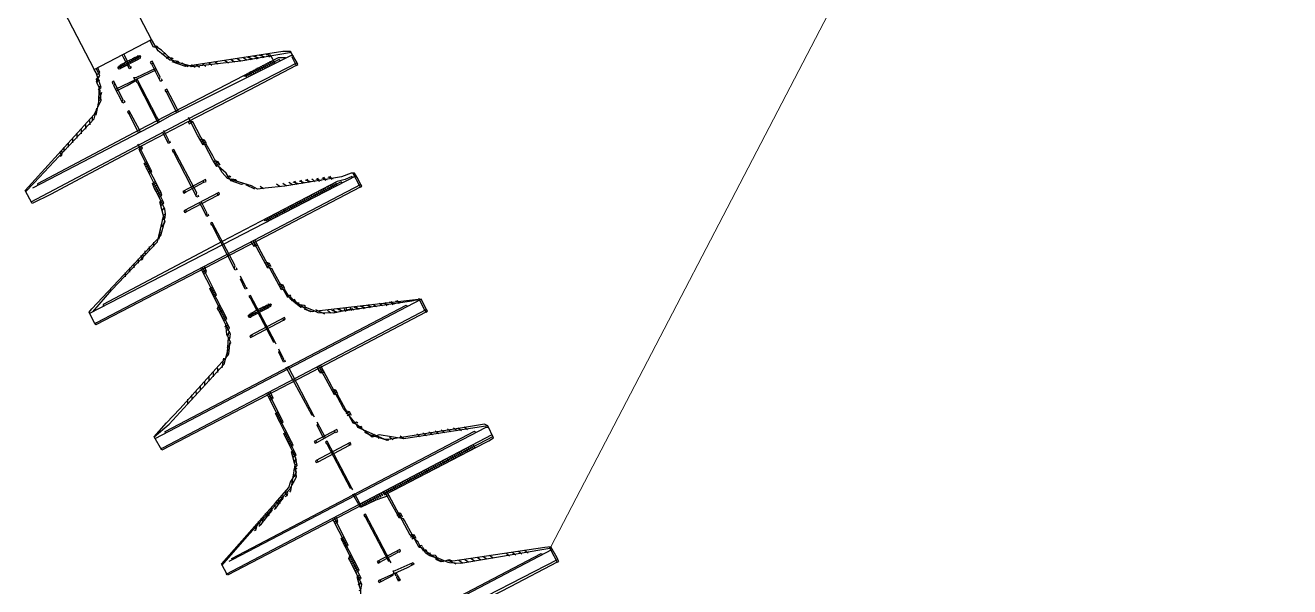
# Model space of a CAD drawing. Header units: millimetres. Extents: x 1804 to 3757, y 2643 to 7323.
# Drawn here: x 2102.31 to 2113.38, y 2855.5 to 2860.42 of the extents above; entities that cross this region are included whole.
import ezdxf

# ---------------------------------------------------------------- set-up
doc = ezdxf.new("R2010")
doc.units = ezdxf.units.MM
doc.layers.add('DIBUJO', color=7, linetype='Continuous', lineweight=20)

# ---------------------------------------------------------------- blocks, each defined once
blk = doc.blocks.new('RPP25')
at = {"color": 7, "linetype": 'Continuous'}
for points in [[(3.05, -1.418), (3.05, -0.915), (3.045, -0.26), (3.045, 0.233), (3.05, 1.056), (3.05, 1.205), (3.045, 1.405), (2.906, 1.405), (2.571, 0.494), (2.487, 0.373), (2.38, 0.331), (2.324, 0.331), (2.283, 0.317), (2.269, 0.275)], [(2.92, 1.41), (2.882, 1.298), (2.608, 0.512), (2.529, 0.443)], [(2.957, -1.436), (2.943, -1.413), (2.92, -0.171), (2.92, -0.134), (2.924, 0.001), (2.92, 1.335)], [(2.957, -1.418), (2.994, -1.418), (3.05, -1.418), (3.05, -1.436), (3.031, -1.436), (3.022, -0.264), (3.031, 1.41)], [(4.222, 1.373), (4.124, 1.117), (3.919, 0.522), (3.72, 0.35), (3.72, 0.331)], [(4.352, -1.418), (4.352, -0.395), (4.347, 1.405), (4.333, 1.41), (4.211, 1.406), (4.193, 1.37), (3.882, 0.466), (3.775, 0.368)], [(4.203, -1.418), (4.333, -1.418), (4.352, -1.418), (4.352, -1.436), (4.333, -1.436), (4.333, 1.391), (4.333, 1.41)], [(4.24, -1.436), (4.222, 1.41)], [(5.691, -1.418), (5.691, -0.134), (5.687, 1.405), (5.542, 1.41), (5.478, 1.245), (5.42, 1.071), (5.184, 0.429), (5.175, 0.419), (5.096, 0.368), (5.091, 0.354), (5.022, 0.35), (5.003, 0.35), (4.91, 0.312), (4.91, 0.294)], [(5.542, 1.41), (5.501, 1.228), (5.24, 0.503), (5.133, 0.405), (5.133, 0.387)], [(5.542, -1.418), (5.673, -1.418), (5.691, -1.418), (5.691, -1.436), (5.673, -1.436), (5.673, 1.391), (5.673, 1.41)], [(5.561, 1.41), (5.561, -1.436)], [(7.031, -1.436), (7.031, 0.052), (7.026, 1.405), (6.905, 1.405), (6.685, 0.83), (6.63, 0.682), (6.561, 0.503), (6.524, 0.466), (6.468, 0.373), (6.435, 0.368), (6.417, 0.35), (6.412, 0.336), (6.324, 0.312), (6.286, 0.312), (6.087, 0.308), (6.082, 0.275)], [(6.919, 1.41), (6.775, 1.033), (6.579, 0.503), (6.505, 0.391), (6.398, 0.35), (6.38, 0.35), (6.273, 0.326), (6.268, 0.294)], [(6.938, -1.436), (6.924, -1.413), (6.919, 1.298), (6.919, 1.335)], [(7.012, 1.41), (7.012, -1.436)], [(8.37, -1.418), (8.37, -0.915), (8.365, -0.26), (8.365, 0.233), (8.37, 1.019), (8.37, 1.168), (8.365, 1.405), (8.221, 1.41), (7.915, 0.557), (7.844, 0.41), (7.737, 0.35), (7.719, 0.35), (7.612, 0.326), (7.607, 0.294)], [(8.202, -1.418), (8.24, -1.418), (8.37, -1.418), (8.37, -1.436), (8.351, -1.436), (8.342, -0.302), (8.351, 1.41)], [(8.24, 1.41), (8.24, -1.436)], [(2.938, -1.362), (2.906, -1.301), (2.901, 0.182), (2.906, 1.275), (2.92, 1.28)], [(4.24, -1.399), (4.226, -1.394), (4.222, -1.325), (4.203, -1.25), (4.203, -0.022), (4.208, 1.256), (4.222, 1.261)], [(5.561, 1.298), (5.547, 1.294), (5.547, -1.283), (5.561, -1.287)], [(6.919, 1.298), (6.905, 1.294), (6.905, -1.301), (6.919, -1.306)], [(8.24, 1.298), (8.226, 1.294), (8.226, -1.32), (8.24, -1.325)], [(2.771, 0.963), (2.771, 0.945), (2.752, 0.926), (2.734, 0.926)], [(5.412, 0.982), (5.375, 0.963)], [(6.77, 0.982), (6.77, 0.963), (6.752, 0.945), (6.733, 0.945)], [(6.77, 0.963), (6.733, 0.963)], [(2.734, 0.852), (2.696, 0.833)], [(2.752, 0.908), (2.715, 0.889)], [(2.771, 0.945), (2.734, 0.945)], [(4.054, 0.889), (4.017, 0.87)], [(4.073, 0.945), (4.036, 0.926)], [(5.375, 0.87), (5.338, 0.852)], [(5.394, 0.926), (5.356, 0.908)], [(6.752, 0.926), (6.747, 0.894), (6.677, 0.74), (6.659, 0.74)], [(6.733, 0.87), (6.696, 0.87)], [(6.733, 0.852), (6.696, 0.852)], [(6.752, 0.908), (6.714, 0.908)], [(2.696, 0.74), (2.659, 0.722)], [(2.715, 0.796), (2.678, 0.777)], [(3.999, 0.74), (3.999, 0.722), (3.98, 0.703), (3.961, 0.703)], [(3.999, 0.722), (3.961, 0.722)], [(4.017, 0.777), (3.98, 0.759)], [(4.036, 0.833), (3.999, 0.815)], [(5.338, 0.759), (5.301, 0.74)], [(5.356, 0.815), (5.319, 0.796)], [(6.677, 0.722), (6.677, 0.703), (6.621, 0.591), (6.603, 0.591)], [(6.696, 0.759), (6.659, 0.759)], [(6.714, 0.815), (6.677, 0.815)], [(6.714, 0.796), (6.677, 0.796)], [(2.659, 0.629), (2.622, 0.61)], [(2.678, 0.684), (2.641, 0.666)], [(3.961, 0.629), (3.924, 0.61)], [(3.98, 0.684), (3.943, 0.666)], [(5.301, 0.647), (5.263, 0.629)], [(5.319, 0.703), (5.282, 0.684)], [(6.64, 0.61), (6.603, 0.61)], [(6.659, 0.666), (6.621, 0.666)], [(6.659, 0.647), (6.621, 0.647)], [(6.677, 0.703), (6.64, 0.703)], [(2.585, 0.48), (2.473, 0.387), (2.473, 0.368)], [(2.622, 0.536), (2.585, 0.517)], [(2.641, 0.573), (2.603, 0.554)], [(3.906, 0.498), (3.831, 0.443)], [(3.943, 0.573), (3.906, 0.554)], [(5.263, 0.536), (5.189, 0.48)], [(5.282, 0.591), (5.245, 0.573)], [(6.603, 0.517), (6.598, 0.503), (6.398, 0.35), (6.398, 0.331)], [(6.621, 0.573), (6.621, 0.554), (6.603, 0.536), (6.584, 0.536)], [(6.621, 0.554), (6.584, 0.554)], [(2.51, 0.424), (2.506, 0.41), (2.362, 0.331), (2.362, 0.312)], [(2.455, 0.387), (2.455, 0.368), (2.417, 0.331)], [(3.757, 0.387), (3.752, 0.354), (3.72, 0.331), (3.678, 0.317), (3.496, 0.312), (3.459, 0.312), (3.408, 0.308), (3.403, 0.275)], [(3.813, 0.424), (3.789, 0.373), (3.608, 0.331), (3.594, 0.326), (3.589, 0.294)], [(5.059, 0.368), (5.059, 0.35), (5.017, 0.317), (4.761, 0.312), (4.743, 0.312), (4.724, 0.294), (4.724, 0.275)], [(5.189, 0.443), (5.04, 0.35), (5.04, 0.331)], [(5.115, 0.405), (5.115, 0.387), (5.077, 0.35)], [(6.435, 0.387), (6.435, 0.35)], [(6.491, 0.424), (6.491, 0.387)], [(6.547, 0.443), (6.51, 0.443)], [(7.737, 0.368), (7.737, 0.35), (7.696, 0.317), (7.44, 0.312), (7.421, 0.312), (7.403, 0.294), (7.403, 0.275)], [(2.38, 0.35), (2.376, 0.317), (2.231, 0.294), (2.194, 0.294)], [(2.324, 0.331), (2.292, 0.308), (2.269, 0.275), (2.194, 0.275)], [(2.25, 0.294), (2.245, 0.261), (2.213, 0.257), (2.194, 0.257)], [(2.306, 0.331), (2.306, 0.294)], [(3.31, 0.294), (3.306, 0.261), (3.05, 0.257), (3.013, 0.257)], [(3.552, 0.312), (3.547, 0.28), (3.515, 0.275), (3.496, 0.275), (3.073, 0.27), (3.068, 0.238), (3.05, 0.238), (3.05, 0.257), (3.068, 0.275)], [(3.627, 0.331), (3.622, 0.298), (3.203, 0.289), (3.199, 0.257)], [(3.217, 0.294), (3.217, 0.257)], [(3.236, 0.294), (3.236, 0.257)], [(3.254, 0.294), (3.254, 0.257)], [(3.273, 0.294), (3.273, 0.257)], [(3.292, 0.294), (3.292, 0.257)], [(3.422, 0.312), (3.422, 0.275)], [(3.44, 0.312), (3.44, 0.275)], [(3.459, 0.312), (3.459, 0.275)], [(3.478, 0.312), (3.478, 0.275)], [(3.496, 0.312), (3.496, 0.275)], [(3.515, 0.312), (3.515, 0.275)], [(3.533, 0.312), (3.533, 0.275)], [(3.608, 0.331), (3.608, 0.294)], [(3.682, 0.35), (3.664, 0.312)], [(4.873, 0.312), (4.868, 0.28), (4.352, 0.275), (4.333, 0.275)], [(4.631, 0.294), (4.626, 0.261), (4.371, 0.257), (4.333, 0.257)], [(4.389, 0.275), (4.385, 0.243), (4.352, 0.238), (4.333, 0.238)], [(4.371, 0.275), (4.371, 0.238)], [(4.966, 0.331), (4.961, 0.298), (4.543, 0.289), (4.538, 0.257)], [(4.557, 0.294), (4.557, 0.257)], [(4.575, 0.294), (4.575, 0.257)], [(4.594, 0.294), (4.594, 0.257)], [(4.612, 0.294), (4.612, 0.257)], [(4.743, 0.312), (4.743, 0.275)], [(4.761, 0.312), (4.761, 0.275)], [(4.78, 0.312), (4.78, 0.275)], [(4.798, 0.312), (4.798, 0.275)], [(4.817, 0.312), (4.817, 0.275)], [(4.836, 0.312), (4.836, 0.275)], [(4.854, 0.312), (4.854, 0.275)], [(4.929, 0.331), (4.929, 0.294)], [(4.947, 0.331), (4.947, 0.294)], [(5.022, 0.35), (4.984, 0.312)], [(5.003, 0.35), (5.003, 0.312)], [(6.231, 0.312), (6.226, 0.28), (5.71, 0.275), (5.673, 0.275)], [(5.989, 0.294), (5.984, 0.261), (5.691, 0.257), (5.673, 0.257)], [(5.747, 0.275), (5.742, 0.243), (5.71, 0.238), (5.673, 0.238)], [(5.71, 0.275), (5.71, 0.238)], [(5.728, 0.275), (5.728, 0.238)], [(6.324, 0.331), (6.319, 0.298), (5.882, 0.289), (5.877, 0.257)], [(5.896, 0.294), (5.896, 0.257)], [(5.914, 0.294), (5.914, 0.257)], [(5.933, 0.294), (5.933, 0.257)], [(5.952, 0.294), (5.952, 0.257)], [(5.97, 0.294), (5.97, 0.257)], [(6.1, 0.312), (6.1, 0.275)], [(6.119, 0.312), (6.119, 0.275)], [(6.138, 0.312), (6.138, 0.275)], [(6.156, 0.312), (6.156, 0.275)], [(6.175, 0.312), (6.175, 0.275)], [(6.193, 0.312), (6.193, 0.275)], [(6.212, 0.312), (6.212, 0.275)], [(6.286, 0.331), (6.286, 0.294)], [(6.305, 0.331), (6.305, 0.294)], [(6.38, 0.35), (6.342, 0.312)], [(6.361, 0.35), (6.361, 0.312)], [(7.57, 0.312), (7.565, 0.28), (7.049, 0.275), (7.012, 0.275)], [(7.31, 0.294), (7.305, 0.261), (7.049, 0.257), (7.012, 0.257)], [(7.068, 0.275), (7.063, 0.243), (7.031, 0.238), (7.012, 0.238)], [(7.049, 0.275), (7.049, 0.238)], [(7.644, 0.331), (7.64, 0.298), (7.221, 0.289), (7.217, 0.257)], [(7.235, 0.294), (7.235, 0.257)], [(7.254, 0.294), (7.254, 0.257)], [(7.272, 0.294), (7.272, 0.257)], [(7.291, 0.294), (7.291, 0.257)], [(7.421, 0.312), (7.421, 0.275)], [(7.44, 0.312), (7.44, 0.275)], [(7.458, 0.312), (7.458, 0.275)], [(7.477, 0.312), (7.477, 0.275)], [(7.496, 0.312), (7.496, 0.275)], [(7.514, 0.312), (7.514, 0.275)], [(7.533, 0.312), (7.533, 0.275)], [(7.551, 0.312), (7.551, 0.275)], [(7.626, 0.331), (7.626, 0.294)], [(7.7, 0.35), (7.663, 0.312)], [(7.682, 0.35), (7.682, 0.312)], [(2.585, 0.201), (2.58, 0.187), (2.38, 0.182), (2.38, 0.201), (2.399, 0.201)], [(2.585, 0.182), (2.603, 0.182), (2.603, 0.201), (2.417, 0.201), (2.399, 0.182)], [(2.473, 0.201), (2.473, 0.089), (2.469, 0.001), (2.436, -0.004), (2.445, -0.023), (2.455, -0.227)], [(2.473, -0.227), (2.455, 0.201)], [(2.92, 0.182), (2.901, 0.182), (2.696, 0.182), (2.696, 0.201), (2.715, 0.201)], [(2.92, 0.201), (2.72, 0.196), (2.715, 0.182)], [(3.775, -0.19), (3.794, -0.19), (3.794, -0.208), (3.775, -0.208), (3.775, 0.164), (3.794, 0.164), (3.794, 0.145), (3.775, 0.145)], [(3.794, 0.145), (3.794, -0.19)], [(5.115, -0.19), (5.133, -0.19), (5.133, -0.208), (5.115, -0.208), (5.115, 0.164), (5.133, 0.164), (5.133, 0.145), (5.115, 0.145)], [(5.133, 0.145), (5.133, -0.19)], [(6.454, -0.19), (6.473, -0.19), (6.473, -0.208), (6.454, -0.208), (6.454, 0.164), (6.473, 0.164), (6.473, 0.145), (6.454, 0.145)], [(6.473, 0.145), (6.473, -0.19)], [(7.756, 0.145), (7.756, 0.015), (7.737, -0.004), (7.719, -0.004), (7.728, -0.023), (7.737, -0.208), (7.756, -0.208), (7.756, -0.19), (7.737, -0.19)], [(7.756, -0.19), (7.756, -0.134), (7.737, 0.164), (7.756, 0.164), (7.756, 0.145), (7.737, 0.145)], [(2.306, 0.071), (2.301, 0.084), (2.278, 0.087), (2.269, -0.004), (2.278, -0.151), (2.287, -0.153), (2.306, -0.134)], [(2.269, 0.071), (2.301, 0.066), (2.301, -0.129), (2.269, -0.134)], [(2.306, 0.052), (2.269, 0.052)], [(2.306, 0.033), (2.269, 0.033)], [(2.306, 0.015), (2.269, 0.015)], [(2.287, 0.089), (2.287, -0.153)], [(3.627, -0.134), (3.627, -0.153), (3.608, -0.153), (3.608, 0.089), (3.627, 0.089), (3.627, 0.071), (3.608, 0.071)], [(3.627, 0.071), (3.622, -0.129), (3.608, -0.134)], [(4.966, 0.071), (4.961, 0.084), (4.938, 0.087), (4.929, -0.004), (4.938, -0.151), (4.947, -0.153), (4.966, -0.134)], [(4.929, 0.071), (4.961, 0.066), (4.961, -0.129), (4.929, -0.134)], [(4.966, 0.052), (4.929, 0.052)], [(4.966, 0.033), (4.929, 0.033)], [(4.966, 0.015), (4.929, 0.015)], [(4.947, 0.089), (4.947, -0.153)], [(6.305, -0.134), (6.305, -0.153), (6.286, -0.153), (6.286, 0.089), (6.305, 0.089), (6.305, 0.071), (6.286, 0.071)], [(6.305, 0.071), (6.3, -0.129), (6.286, -0.134)], [(7.589, -0.134), (7.589, -0.153), (7.57, -0.153), (7.57, 0.089), (7.589, 0.089), (7.589, 0.071), (7.57, 0.071)], [(7.589, 0.071), (7.584, -0.129), (7.57, -0.134)], [(2.324, -0.022), (2.343, -0.022), (2.343, -0.004), (2.231, -0.004), (2.194, -0.004)], [(2.324, -0.004), (2.32, -0.018), (2.213, -0.022), (2.194, -0.022)], [(2.306, -0.041), (2.269, -0.041)], [(2.306, -0.06), (2.269, -0.06)], [(2.306, -0.078), (2.269, -0.078)], [(2.306, -0.097), (2.269, -0.097)], [(2.306, -0.115), (2.269, -0.115)], [(2.492, -0.022), (2.496, -0.009), (2.92, -0.004), (2.92, -0.022), (2.882, -0.022), (2.864, -0.022), (2.473, -0.022), (2.473, -0.004), (2.492, -0.004)], [(3.124, -0.004), (3.12, -0.018), (3.013, -0.022)], [(3.124, -0.022), (3.143, -0.022), (3.143, -0.004), (3.068, -0.004), (3.031, -0.004)], [(3.701, -0.004), (3.682, -0.022), (3.217, -0.022), (3.217, -0.004), (3.236, -0.004)], [(3.701, -0.022), (3.72, -0.022), (3.72, -0.004), (3.241, -0.009), (3.236, -0.022)], [(3.906, -0.022), (3.924, -0.022), (3.924, -0.004), (3.813, -0.004), (3.775, -0.004)], [(3.906, -0.004), (3.901, -0.018), (3.794, -0.022), (3.775, -0.022)], [(4.482, -0.004), (4.464, -0.022), (3.999, -0.022), (3.999, -0.004), (4.017, -0.004)], [(4.482, -0.022), (4.501, -0.022), (4.501, -0.004), (4.022, -0.009), (4.017, -0.022)], [(4.687, -0.004), (4.682, -0.018), (4.575, -0.022)], [(4.687, -0.022), (4.705, -0.022), (4.705, -0.004), (4.598, -0.009), (4.594, -0.022)], [(5.301, -0.022), (5.282, -0.022), (4.78, -0.022), (4.78, -0.004), (4.798, -0.004)], [(5.282, -0.022), (5.277, -0.009), (4.803, -0.009), (4.798, -0.022)], [(4.966, -0.041), (4.929, -0.041)], [(4.966, -0.06), (4.929, -0.06)], [(4.966, -0.078), (4.929, -0.078)], [(4.966, -0.097), (4.929, -0.097)], [(4.966, -0.115), (4.929, -0.115)], [(5.468, -0.004), (5.463, -0.018), (5.356, -0.022)], [(5.468, -0.022), (5.487, -0.022), (5.487, -0.004), (5.38, -0.009), (5.375, -0.022)], [(6.063, -0.022), (6.059, -0.009), (5.542, -0.004)], [(6.082, -0.022), (5.542, -0.022)], [(6.305, -0.022), (6.138, -0.022)], [(6.305, -0.004), (6.286, -0.004), (6.161, -0.009), (6.156, -0.022)], [(6.863, -0.022), (6.845, -0.022), (6.342, -0.022), (6.342, -0.004), (6.361, -0.004)], [(6.845, -0.022), (6.84, -0.009), (6.366, -0.009), (6.361, -0.022)], [(7.068, -0.302), (7.049, -0.171), (7.045, -0.009), (6.9, -0.004)], [(7.049, -0.022), (6.9, -0.022)], [(7.049, -0.041), (7.012, -0.041)], [(7.049, -0.06), (7.012, -0.06)], [(7.049, -0.078), (7.012, -0.078)], [(7.049, -0.097), (7.012, -0.097)], [(7.049, -0.115), (7.012, -0.115)], [(7.644, -0.022), (7.626, -0.022), (7.124, -0.022), (7.124, -0.004), (7.142, -0.004)], [(7.626, -0.022), (7.621, -0.009), (7.147, -0.009), (7.142, -0.022)], [(7.812, -0.022), (7.775, -0.022), (7.756, -0.022), (7.756, -0.004), (7.775, -0.004)], [(7.812, -0.004), (7.812, -0.022), (7.83, -0.022), (7.83, -0.004), (7.793, -0.004), (7.775, -0.022)], [(2.566, -0.208), (2.548, -0.227), (2.38, -0.227), (2.38, -0.208), (2.399, -0.208)], [(2.566, -0.227), (2.585, -0.227), (2.585, -0.208), (2.403, -0.213), (2.399, -0.227)], [(2.92, -0.227), (2.882, -0.227), (2.678, -0.227), (2.678, -0.208), (2.696, -0.208)], [(2.92, -0.208), (2.901, -0.208), (2.701, -0.213), (2.696, -0.227)], [(7.049, -0.134), (7.012, -0.134)], [(7.049, -0.153), (7.012, -0.153)], [(7.049, -0.171), (7.012, -0.171)], [(7.049, -0.19), (7.012, -0.19)], [(7.049, -0.208), (7.012, -0.208)], [(7.049, -0.227), (7.012, -0.227)], [(2.92, -1.436), (2.771, -0.971), (2.599, -0.529), (2.585, -0.525), (2.496, -0.427), (2.492, -0.413), (2.329, -0.353), (2.292, -0.334), (2.269, -0.302), (2.194, -0.302)], [(2.51, -0.45), (2.496, -0.446), (2.45, -0.381), (2.32, -0.325), (2.194, -0.32)], [(2.287, -0.339), (2.273, -0.334), (2.269, -0.302)], [(2.38, -0.376), (2.362, -0.339)], [(2.455, -0.413), (2.441, -0.408), (2.417, -0.376), (2.417, -0.357)], [(4.333, -1.436), (4.259, -1.436), (4.211, -1.432), (4.196, -1.403), (4.185, -1.306), (4.012, -0.79), (3.943, -0.618), (3.919, -0.548), (3.864, -0.511), (3.696, -0.343), (3.622, -0.325), (3.478, -0.32), (3.44, -0.32), (3.315, -0.315), (3.306, -0.288), (3.199, -0.283), (3.013, -0.283)], [(3.068, -0.302), (3.05, -0.283), (3.05, -0.264), (3.068, -0.264), (3.068, -0.302)], [(3.813, -0.45), (3.808, -0.436), (3.733, -0.362), (3.664, -0.357), (3.645, -0.357), (3.552, -0.32), (3.547, -0.306), (3.478, -0.302), (3.068, -0.302)], [(3.31, -0.32), (3.273, -0.32), (3.254, -0.302), (3.254, -0.283)], [(3.273, -0.283), (3.273, -0.32)], [(3.292, -0.283), (3.292, -0.32)], [(3.552, -0.339), (3.515, -0.339), (3.496, -0.32), (3.496, -0.302)], [(3.515, -0.302), (3.515, -0.339)], [(3.533, -0.302), (3.533, -0.339)], [(3.701, -0.376), (3.687, -0.371), (3.682, -0.339)], [(3.757, -0.413), (3.743, -0.408), (3.72, -0.376), (3.72, -0.357)], [(4.389, -0.302), (4.385, -0.269), (4.352, -0.264), (4.333, -0.264)], [(5.189, -0.469), (5.152, -0.432), (5.003, -0.357), (4.984, -0.357), (4.966, -0.339), (4.961, -0.325), (4.668, -0.32), (4.65, -0.32), (4.631, -0.302), (4.626, -0.288), (4.408, -0.283), (4.333, -0.283)], [(5.356, -0.822), (5.342, -0.818), (5.296, -0.641), (5.222, -0.511), (5.189, -0.488), (5.119, -0.427), (5.101, -0.39), (4.984, -0.339), (4.966, -0.339), (4.877, -0.334), (4.868, -0.306), (4.464, -0.302), (4.333, -0.302)], [(4.371, -0.264), (4.371, -0.302)], [(4.631, -0.32), (4.594, -0.32), (4.575, -0.302), (4.575, -0.283)], [(4.594, -0.283), (4.594, -0.32)], [(4.612, -0.283), (4.612, -0.32)], [(4.873, -0.339), (4.836, -0.339), (4.817, -0.32), (4.817, -0.302)], [(4.836, -0.302), (4.836, -0.339)], [(4.854, -0.302), (4.854, -0.339)], [(4.966, -0.357), (4.952, -0.353), (4.947, -0.32)], [(5.022, -0.376), (5.008, -0.371), (5.003, -0.339)], [(5.059, -0.395), (5.04, -0.357)], [(5.747, -0.302), (5.742, -0.269), (5.71, -0.264), (5.673, -0.264)], [(6.919, -1.436), (6.659, -0.674), (6.517, -0.484), (6.505, -0.418), (6.324, -0.339), (6.305, -0.32), (5.994, -0.315), (5.984, -0.288), (5.691, -0.283), (5.673, -0.283)], [(6.603, -0.543), (6.598, -0.529), (6.361, -0.339), (6.324, -0.339), (6.138, -0.302), (5.673, -0.302)], [(5.71, -0.264), (5.71, -0.302)], [(5.728, -0.264), (5.728, -0.302)], [(5.989, -0.32), (5.952, -0.32), (5.933, -0.302), (5.933, -0.283)], [(5.952, -0.283), (5.952, -0.32)], [(5.97, -0.283), (5.97, -0.32)], [(6.231, -0.339), (6.193, -0.339), (6.175, -0.32), (6.175, -0.302)], [(6.193, -0.302), (6.193, -0.339)], [(6.212, -0.302), (6.212, -0.339)], [(6.324, -0.357), (6.31, -0.353), (6.305, -0.32)], [(6.38, -0.376), (6.366, -0.371), (6.361, -0.339)], [(7.012, -0.264), (7.045, -0.269), (7.049, -1.343), (7.049, -1.38), (7.045, -1.432), (6.919, -1.436), (6.89, -1.415), (6.818, -1.197), (6.598, -0.548), (6.579, -0.511), (6.468, -0.399), (6.435, -0.376)], [(7.049, -0.246), (7.012, -0.246)], [(7.868, -0.469), (7.83, -0.432), (7.682, -0.357), (7.663, -0.357), (7.644, -0.339), (7.64, -0.325), (7.347, -0.32), (7.328, -0.32), (7.31, -0.302), (7.305, -0.288), (7.086, -0.283), (7.012, -0.283)], [(8.221, -1.436), (8.221, -1.418), (7.956, -0.604), (7.9, -0.511), (7.891, -0.501), (7.798, -0.427), (7.793, -0.413), (7.756, -0.376), (7.719, -0.357), (7.644, -0.339), (7.589, -0.339), (7.496, -0.302), (7.012, -0.302)], [(7.049, -0.32), (7.012, -0.32)], [(7.049, -0.339), (7.012, -0.339)], [(7.049, -0.357), (7.012, -0.357)], [(7.31, -0.32), (7.272, -0.32), (7.254, -0.302), (7.254, -0.283)], [(7.272, -0.283), (7.272, -0.32)], [(7.291, -0.283), (7.291, -0.32)], [(7.551, -0.339), (7.514, -0.339), (7.496, -0.32), (7.496, -0.302)], [(7.514, -0.302), (7.514, -0.339)], [(7.533, -0.302), (7.533, -0.339)], [(7.644, -0.357), (7.63, -0.353), (7.626, -0.32)], [(7.7, -0.376), (7.686, -0.371), (7.682, -0.339)], [(7.737, -0.395), (7.719, -0.357)], [(3.031, -1.436), (2.994, -1.436), (2.906, -1.432), (2.874, -1.365), (2.571, -0.483), (2.473, -0.395)], [(2.585, -0.506), (2.529, -0.469)], [(3.906, -0.525), (3.831, -0.469)], [(4.24, -1.287), (4.226, -1.283), (4.217, -0.474), (4.203, -0.469)], [(5.115, -0.432), (5.101, -0.427), (5.077, -0.395), (5.077, -0.376)], [(5.673, -1.436), (5.561, -1.436), (5.184, -0.455), (5.133, -0.413)], [(6.491, -0.413), (6.491, -0.45)], [(6.547, -0.469), (6.51, -0.469)], [(7.049, -0.376), (7.012, -0.376)], [(7.049, -0.395), (7.012, -0.395)], [(7.049, -0.413), (7.012, -0.413)], [(7.049, -0.432), (7.012, -0.432)], [(7.049, -0.45), (7.012, -0.45)], [(7.049, -0.469), (7.012, -0.469)], [(7.793, -0.432), (7.779, -0.427), (7.756, -0.395), (7.756, -0.376)], [(8.351, -1.436), (8.333, -1.436), (8.211, -1.433), (8.192, -1.378), (7.9, -0.548), (7.875, -0.521), (7.868, -0.488), (7.854, -0.446), (7.812, -0.413)], [(2.622, -0.562), (2.585, -0.543)], [(2.641, -0.599), (2.603, -0.581)], [(3.943, -0.599), (3.906, -0.581)], [(4.24, -0.488), (4.203, -0.488)], [(4.24, -0.506), (4.203, -0.506)], [(4.24, -0.525), (4.203, -0.525)], [(4.24, -0.543), (4.203, -0.543)], [(4.24, -0.562), (4.203, -0.562)], [(4.24, -0.581), (4.203, -0.581)], [(5.263, -0.562), (5.189, -0.506)], [(6.621, -0.581), (6.584, -0.562)], [(7.049, -0.488), (7.012, -0.488)], [(7.049, -0.506), (7.012, -0.506)], [(7.049, -0.525), (7.012, -0.525)], [(7.049, -0.543), (7.012, -0.543)], [(7.049, -0.562), (7.012, -0.562)], [(7.049, -0.581), (7.012, -0.581)], [(7.942, -0.562), (7.868, -0.506)], [(2.659, -0.655), (2.622, -0.636)], [(2.678, -0.711), (2.641, -0.692)], [(4.24, -0.599), (4.203, -0.599)], [(4.24, -0.618), (4.203, -0.618)], [(4.24, -0.636), (4.203, -0.636)], [(4.24, -0.655), (4.203, -0.655)], [(4.24, -0.674), (4.203, -0.674)], [(4.24, -0.692), (4.203, -0.692)], [(4.24, -0.711), (4.203, -0.711)], [(5.282, -0.618), (5.245, -0.599)], [(5.301, -0.674), (5.263, -0.636)], [(5.301, -0.655), (5.263, -0.655)], [(5.561, -1.399), (5.547, -1.394), (5.542, -1.362), (5.538, -1.348), (5.319, -0.729), (5.282, -0.692)], [(5.319, -0.711), (5.282, -0.711)], [(6.659, -0.674), (6.621, -0.655)], [(7.049, -0.599), (7.012, -0.599)], [(7.049, -0.618), (7.012, -0.618)], [(7.049, -0.636), (7.012, -0.636)], [(7.049, -0.655), (7.012, -0.655)], [(7.049, -0.674), (7.012, -0.674)], [(7.049, -0.692), (7.012, -0.692)], [(7.049, -0.711), (7.012, -0.711)], [(7.961, -0.618), (7.923, -0.599)], [(7.979, -0.674), (7.942, -0.655)], [(7.998, -0.729), (7.961, -0.711)], [(2.696, -0.767), (2.659, -0.748)], [(3.999, -0.748), (3.961, -0.729)], [(4.017, -0.804), (3.98, -0.785)], [(4.24, -0.729), (4.203, -0.729)], [(4.24, -0.748), (4.203, -0.748)], [(4.24, -0.767), (4.203, -0.767)], [(4.24, -0.785), (4.203, -0.785)], [(4.24, -0.804), (4.203, -0.804)], [(4.24, -0.822), (4.203, -0.822)], [(5.338, -0.748), (5.301, -0.748)], [(5.338, -0.767), (5.301, -0.767)], [(5.356, -0.804), (5.319, -0.804)], [(6.714, -0.822), (6.677, -0.804)], [(7.049, -0.729), (7.012, -0.729)], [(7.049, -0.748), (7.012, -0.748)], [(7.049, -0.767), (7.012, -0.767)], [(7.049, -0.785), (7.012, -0.785)], [(7.049, -0.804), (7.012, -0.804)], [(7.049, -0.822), (7.012, -0.822)], [(8.016, -0.785), (7.979, -0.767)], [(8.035, -0.841), (7.998, -0.822)], [(2.734, -0.86), (2.696, -0.841)], [(2.752, -0.915), (2.715, -0.897)], [(2.771, -0.971), (2.734, -0.953)], [(2.938, -1.306), (2.924, -1.301), (2.915, -0.939), (2.901, -0.934)], [(2.938, -0.953), (2.901, -0.953)], [(4.036, -0.86), (3.999, -0.841)], [(4.054, -0.915), (4.017, -0.878)], [(4.054, -0.897), (4.017, -0.897)], [(4.073, -0.971), (4.036, -0.934)], [(4.073, -0.953), (4.036, -0.953)], [(4.24, -0.841), (4.203, -0.841)], [(4.24, -0.86), (4.203, -0.86)], [(4.24, -0.878), (4.203, -0.878)], [(4.24, -0.897), (4.203, -0.897)], [(4.24, -0.915), (4.203, -0.915)], [(4.24, -0.934), (4.203, -0.934)], [(4.24, -0.953), (4.203, -0.953)], [(5.375, -0.878), (5.338, -0.841)], [(5.375, -0.86), (5.338, -0.86)], [(5.394, -0.934), (5.356, -0.897)], [(5.394, -0.915), (5.356, -0.915)], [(5.412, -0.99), (5.375, -0.953)], [(6.733, -0.878), (6.696, -0.86)], [(6.752, -0.934), (6.714, -0.915)], [(7.049, -0.841), (7.012, -0.841)], [(7.049, -0.86), (7.012, -0.86)], [(7.049, -0.878), (7.012, -0.878)], [(7.049, -0.897), (7.012, -0.897)], [(7.049, -0.915), (7.012, -0.915)], [(7.049, -0.934), (7.012, -0.934)], [(7.049, -0.953), (7.012, -0.953)], [(8.054, -0.897), (8.016, -0.878)], [(2.789, -1.027), (2.752, -1.008)], [(2.808, -1.083), (2.771, -1.046)], [(2.808, -1.064), (2.771, -1.064)], [(2.938, -0.971), (2.901, -0.971)], [(2.938, -0.99), (2.901, -0.99)], [(2.938, -1.008), (2.901, -1.008)], [(2.938, -1.027), (2.901, -1.027)], [(2.938, -1.046), (2.901, -1.046)], [(2.938, -1.064), (2.901, -1.064)], [(4.092, -1.027), (4.054, -0.99)], [(4.092, -1.008), (4.054, -1.008)], [(4.11, -1.064), (4.073, -1.046)], [(4.24, -0.971), (4.203, -0.971)], [(4.24, -0.99), (4.203, -0.99)], [(4.24, -1.008), (4.203, -1.008)], [(4.24, -1.027), (4.203, -1.027)], [(4.24, -1.046), (4.203, -1.046)], [(4.24, -1.064), (4.203, -1.064)], [(5.412, -0.971), (5.375, -0.971)], [(5.431, -1.027), (5.394, -1.008)], [(5.449, -1.083), (5.412, -1.064)], [(6.77, -0.99), (6.733, -0.971)], [(6.789, -1.046), (6.752, -1.027)], [(7.049, -0.971), (7.012, -0.971)], [(7.049, -0.99), (7.012, -0.99)], [(7.049, -1.008), (7.012, -1.008)], [(7.049, -1.027), (7.012, -1.027)], [(7.049, -1.046), (7.012, -1.046)], [(7.049, -1.064), (7.012, -1.064)], [(8.109, -1.046), (8.072, -1.027)], [(2.827, -1.139), (2.789, -1.101)], [(2.827, -1.12), (2.789, -1.12)], [(2.845, -1.194), (2.808, -1.157)], [(2.845, -1.176), (2.808, -1.176)], [(2.938, -1.083), (2.901, -1.083)], [(2.938, -1.101), (2.901, -1.101)], [(2.938, -1.12), (2.901, -1.12)], [(2.938, -1.139), (2.901, -1.139)], [(2.938, -1.157), (2.901, -1.157)], [(2.938, -1.176), (2.901, -1.176)], [(2.938, -1.194), (2.901, -1.194)], [(4.129, -1.12), (4.092, -1.083)], [(4.129, -1.101), (4.092, -1.101)], [(4.147, -1.176), (4.11, -1.139)], [(4.147, -1.157), (4.11, -1.157)], [(4.166, -1.232), (4.129, -1.194)], [(4.24, -1.083), (4.203, -1.083)], [(4.24, -1.101), (4.203, -1.101)], [(4.24, -1.12), (4.203, -1.12)], [(4.24, -1.139), (4.203, -1.139)], [(4.24, -1.157), (4.203, -1.157)], [(4.24, -1.176), (4.203, -1.176)], [(4.24, -1.194), (4.203, -1.194)], [(5.468, -1.139), (5.431, -1.101)], [(5.468, -1.12), (5.431, -1.12)], [(5.487, -1.194), (5.449, -1.157)], [(5.487, -1.176), (5.449, -1.176)], [(6.807, -1.101), (6.77, -1.083)], [(6.826, -1.157), (6.789, -1.139)], [(6.845, -1.194), (6.807, -1.176)], [(7.049, -1.083), (7.012, -1.083)], [(7.049, -1.101), (7.012, -1.101)], [(7.049, -1.12), (7.012, -1.12)], [(7.049, -1.139), (7.012, -1.139)], [(7.049, -1.157), (7.012, -1.157)], [(7.049, -1.176), (7.012, -1.176)], [(7.049, -1.194), (7.012, -1.194)], [(8.128, -1.101), (8.091, -1.083)], [(8.147, -1.157), (8.109, -1.139)], [(8.165, -1.213), (8.128, -1.194)], [(2.938, -1.25), (2.901, -1.25), (2.85, -1.246), (2.827, -1.213)], [(2.864, -1.232), (2.827, -1.232)], [(2.938, -1.213), (2.901, -1.213)], [(2.938, -1.232), (2.901, -1.232)], [(4.166, -1.213), (4.129, -1.213)], [(4.24, -1.213), (4.203, -1.213)], [(4.24, -1.232), (4.203, -1.232)], [(5.505, -1.25), (5.468, -1.213)], [(5.505, -1.232), (5.468, -1.232)], [(6.863, -1.25), (6.826, -1.232)], [(7.049, -1.213), (7.012, -1.213)], [(7.049, -1.232), (7.012, -1.232)]]:
    blk.add_lwpolyline(points, dxfattribs=at)
at = {"ltscale": 0.8}
blk.add_lwpolyline([(2.194, -0.32), (1.571, -0.32), (1.571, 0.293), (2.194, 0.293)], close=True, dxfattribs=at)

msp = doc.modelspace()

# ---------------------------------------------------------------- linework, layer by layer
at = {"layer": 'DIBUJO', "color": 5, "linetype": 'Continuous', "lineweight": 15}
msp.add_line((2106.91, 2855.855), (2113.377, 2868.296), dxfattribs=at)

# ---------------------------------------------------------------- block references
at = {"lineweight": 15, "ltscale": 0.8, "xscale": -0.9239999999998931, "yscale": 0.9239999999999126, "zscale": 0.9240000000000002, "rotation": 117.6880901178105}
msp.add_blockref('RPP25', (2102.212, 2861.958), dxfattribs=at)

doc.saveas('drawing.dxf')
